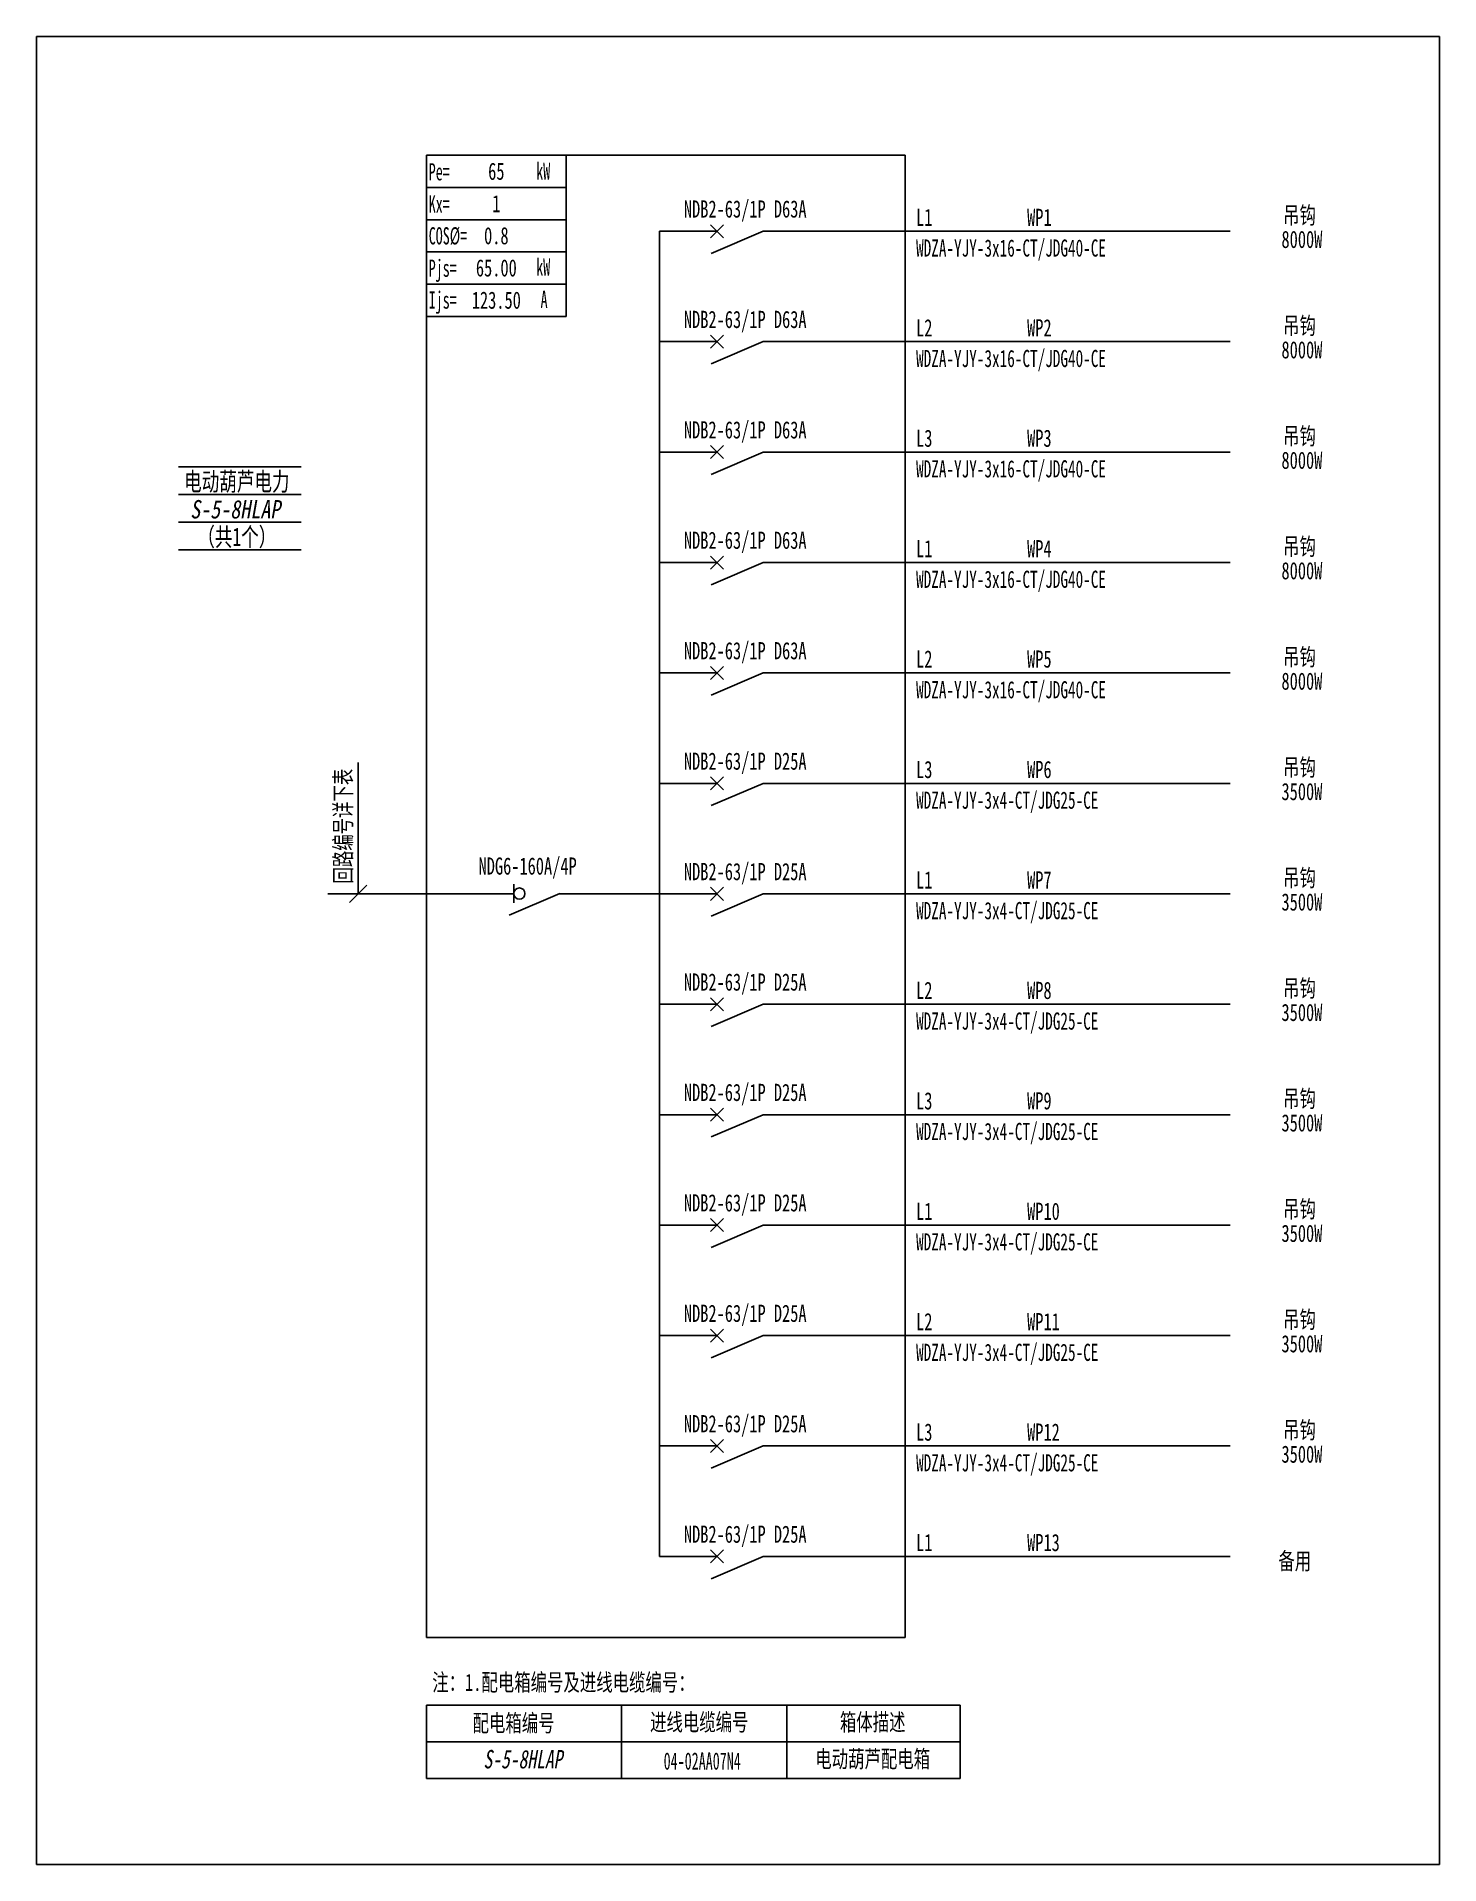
# Model space of a CAD drawing. Extents: x 377120 to 379100, y 303216 to 305794.
import ezdxf
from ezdxf.enums import TextEntityAlignment as Align

# ---------------------------------------------------------------- set-up
doc = ezdxf.new("R2010")
doc.units = 0
doc.header["$MEASUREMENT"] = 0
doc.linetypes.add('DASH', pattern=[0.35, 0.25, -0.1])
for name, color, linetype in [('D_E_Eqpm(强电设备)', 100, 'Continuous'), ('D_E_Eqpm（强电设备）', 100, 'Continuous'), ('D_E_Text（强电文字）', 51, 'Continuous'), ('D_E_Wire（强电线缆）', 10, 'Continuous'), ('D_T_TableDim（表格尺寸）', 255, 'Continuous'), ('E_E_Text（强电文字）', 51, 'Continuous'), ('E_E_Wire（强电线缆）', 10, 'Continuous'), ('E_T_TableDim（表格尺寸）', 255, 'Continuous'), ('系统图', 220, 'Continuous')]:
    doc.layers.add(name, color=color, linetype=linetype)
doc.styles.add('$1$电气', font='', dxfattribs={"width": 0.7})
doc.styles.add('电气', font='', dxfattribs={"width": 0.7})
doc.styles.add('电气箱', font='simhei.ttf', dxfattribs={"width": 0.8, "oblique": 10})
doc.styles.get('$1$电气').set_extended_font_data('SimSun')
doc.styles.get('电气').set_extended_font_data('SimSun')

msp = doc.modelspace()

# ---------------------------------------------------------------- linework, layer by layer
at = {"layer": 'D_E_Eqpm(强电设备)', "color": 100}
msp.add_line((377787, 304554.4), (377858.6, 304585.1), dxfattribs=at)
at = {"layer": 'D_E_Eqpm（强电设备）'}
for p, q in [((378071.2, 305510.2), (378089.6, 305528.6)), ((378089.6, 305510.2), (378071.2, 305528.6)), ((378145.3, 305519.4), (378072, 305488)), ((378071.2, 305354.4), (378089.6, 305372.8)), ((378089.6, 305354.4), (378071.2, 305372.8)), ((378145.3, 305363.6), (378072, 305332.2)), ((378071.2, 305198.6), (378089.6, 305217)), ((378089.6, 305198.6), (378071.2, 305217)), ((378145.3, 305207.8), (378072, 305176.4)), ((378071.2, 305042.9), (378089.6, 305061.2)), ((378089.6, 305042.9), (378071.2, 305061.2)), ((378145.3, 305052), (378072, 305020.6)), ((378071.2, 304887.1), (378089.6, 304905.4)), ((378089.6, 304887.1), (378071.2, 304905.4)), ((378145.3, 304896.3), (378072, 304864.8)), ((378071.2, 304731.3), (378089.6, 304749.7)), ((378089.6, 304731.3), (378071.2, 304749.7)), ((378145.3, 304740.5), (378072, 304709.1)), ((377793.7, 304572.1), (377793.7, 304598.1)), ((378071.2, 304575.5), (378089.6, 304593.9)), ((378089.6, 304575.5), (378071.2, 304593.9)), ((378145.3, 304584.7), (378072, 304553.3)), ((378071.2, 304419.7), (378089.6, 304438.1)), ((378089.6, 304419.7), (378071.2, 304438.1)), ((378145.3, 304428.9), (378072, 304397.5)), ((378071.2, 304263.9), (378089.6, 304282.3)), ((378089.6, 304263.9), (378071.2, 304282.3)), ((378145.3, 304273.1), (378072, 304241.7)), ((378071.2, 304108.2), (378089.6, 304126.5)), ((378089.6, 304108.2), (378071.2, 304126.5)), ((378145.3, 304117.3), (378072, 304085.9)), ((378071.2, 303952.4), (378089.6, 303970.7)), ((378089.6, 303952.4), (378071.2, 303970.7)), ((378145.3, 303961.6), (378072, 303930.2)), ((378071.2, 303796.6), (378089.6, 303815)), ((378089.6, 303796.6), (378071.2, 303815)), ((378145.3, 303805.8), (378072, 303774.4)), ((378071.2, 303640.8), (378089.6, 303659.2)), ((378089.6, 303640.8), (378071.2, 303659.2)), ((378145.3, 303650), (378072, 303618.6))]:
    msp.add_line(p, q, dxfattribs=at)
msp.add_circle((377801.6, 304585.1), 7.9, dxfattribs=at)
at = {"layer": 'D_E_Text（强电文字）'}
for p, q in [((377574.1, 304584.7), (377574.1, 304769.8)), ((377561.9, 304572.5), (377586.3, 304596.9))]:
    msp.add_line(p, q, dxfattribs=at)
at = {"layer": 'D_E_Wire（强电线缆）'}
for p, q in [((377999.4, 305519.4), (378080.4, 305519.4)), ((378145.3, 305519.4), (378804.4, 305519.4)), ((377999.4, 305363.6), (378080.4, 305363.6)), ((378145.3, 305363.6), (378804.4, 305363.6)), ((377999.4, 305207.8), (378080.4, 305207.8)), ((378145.3, 305207.8), (378804.4, 305207.8)), ((377999.4, 305052), (378080.4, 305052)), ((378145.3, 305052), (378804.4, 305052)), ((377999.4, 304896.3), (378080.4, 304896.3)), ((378145.3, 304896.3), (378804.4, 304896.3)), ((377999.4, 304740.5), (378080.4, 304740.5)), ((378145.3, 304740.5), (378804.4, 304740.5)), ((377531.4, 304584.7), (377793.7, 304584.7)), ((377858.6, 304584.7), (377999.4, 304584.7)), ((377999.4, 304584.7), (378080.4, 304584.7)), ((378145.3, 304584.7), (378804.4, 304584.7)), ((377999.4, 304428.9), (378080.4, 304428.9)), ((378145.3, 304428.9), (378804.4, 304428.9)), ((377999.4, 304273.1), (378080.4, 304273.1)), ((378145.3, 304273.1), (378804.4, 304273.1)), ((377999.4, 304117.3), (378080.4, 304117.3)), ((378145.3, 304117.3), (378804.4, 304117.3)), ((377999.4, 303961.6), (378080.4, 303961.6)), ((378145.3, 303961.6), (378804.4, 303961.6)), ((377999.4, 303805.8), (378080.4, 303805.8)), ((378145.3, 303805.8), (378804.4, 303805.8)), ((377999.4, 303650), (378080.4, 303650)), ((378145.3, 303650), (378804.4, 303650))]:
    msp.add_line(p, q, dxfattribs=at)
at = {"layer": 'D_T_TableDim（表格尺寸）', "linetype": 'Continuous'}
for p, q in [((377320.5, 305186.9), (377493.6, 305186.9)), ((377320.5, 305148), (377493.6, 305148)), ((377320.5, 305109.1), (377493.6, 305109.1)), ((377320.5, 305109.1), (377493.6, 305109.1)), ((377320.5, 305070.1), (377493.6, 305070.1))]:
    msp.add_line(p, q, dxfattribs=at)
at = {"layer": 'D_T_TableDim（表格尺寸）', "ltscale": 3.5}
for p, q in [((377670.6, 303440.3), (378423.5, 303440.3)), ((377670.6, 303440.3), (377670.6, 303336.5)), ((377945.7, 303440.3), (377945.7, 303336.5)), ((378178.7, 303440.3), (378178.7, 303336.5)), ((378423.5, 303440.3), (378423.5, 303336.5)), ((377670.6, 303388.4), (378423.5, 303388.4)), ((377670.6, 303388.4), (378423.5, 303388.4)), ((377670.6, 303336.5), (378423.5, 303336.5))]:
    msp.add_line(p, q, dxfattribs=at)
at = {"layer": 'E_E_Text（强电文字）', "linetype": 'Continuous'}
for p, q in [((377670.6, 305626.5), (377670.6, 305399.3)), ((377670.6, 305626.5), (377867.5, 305626.5)), ((377867.5, 305626.5), (377867.5, 305399.3)), ((377670.6, 305581.1), (377867.5, 305581.1)), ((377670.6, 305535.6), (377867.5, 305535.6)), ((377670.6, 305490.2), (377867.5, 305490.2)), ((377670.6, 305444.7), (377867.5, 305444.7)), ((377670.6, 305399.3), (377867.5, 305399.3))]:
    msp.add_line(p, q, dxfattribs=at)
at = {"layer": 'E_E_Wire（强电线缆）'}
msp.add_line((377999.4, 305519.4), (377999.4, 303650), dxfattribs=at)
at = {"layer": 'E_T_TableDim（表格尺寸）', "linetype": 'DASH', "ltscale": 2}
for p, q in [((377670.6, 303535.6), (377670.6, 305626.5)), ((377670.6, 305626.5), (378345.9, 305626.5)), ((378345.9, 305626.5), (378345.9, 303535.6)), ((378345.9, 303535.6), (377670.6, 303535.6))]:
    msp.add_line(p, q, dxfattribs=at)
at = {"layer": '系统图', "ltscale": 9973.992009}
msp.add_lwpolyline([(377120.5, 305794), (379099.5, 305794), (379099.5, 303215.5), (377120.5, 303215.5)], close=True, dxfattribs=at)

# ---------------------------------------------------------------- texts
at = {"layer": 'D_E_Text（强电文字）', "linetype": 'Continuous', "style": '电气', "width": 0.6}
for s, height, p in [('Pe=', 24.23, (377673.7, 305591.1)), ('kW', 24.23, (377825.3, 305592)), ('Kx=', 24.23, (377673.7, 305545.6)), ('COS%%C=', 24.23, (377673.7, 305500.8)), ('Pjs=', 24.23, (377673.7, 305455.1)), ('kW', 24.23, (377825.3, 305456.7)), ('Ijs=', 24.23, (377673.7, 305410.2)), ('A', 24.2, (377831.5, 305411.2))]:
    msp.add_text(s, height=height, dxfattribs=at).set_placement(p)
at = {"layer": 'D_E_Text（强电文字）', "style": '电气'}
for s, height, width, p in [('NDB2-63/1P D63A', 24.233, 0.7, (378120.2, 305548.8)), ('NDB2-63/1P D63A', 24.233, 0.7, (378120.2, 305393)), ('NDB2-63/1P D63A', 24.233, 0.7, (378120.2, 305237.2)), ('NDB2-63/1P D63A', 24.233, 0.7, (378120.2, 305081.5)), ('NDB2-63/1P D63A', 24.233, 0.7, (378120.2, 304925.7)), ('NDB2-63/1P D25A', 24.233, 0.7, (378120.2, 304769.9)), ('NDB2-63/1P D25A', 24.233, 0.7, (378120.2, 304614.1)), ('NDB2-63/1P D25A', 24.233, 0.7, (378120.2, 304458.3)), ('NDB2-63/1P D25A', 24.233, 0.7, (378120.2, 304302.6)), ('NDB2-63/1P D25A', 24.233, 0.7, (378120.2, 304146.8)), ('NDB2-63/1P D25A', 24.233, 0.7, (378120.2, 303991)), ('NDB2-63/1P D25A', 24.233, 0.7, (378120.2, 303835.2)), ('NDB2-63/1P D25A', 24.233, 0.7, (378120.2, 303679.4)), ('配电箱编号', 24.23, 0.7, (377793.4, 303415.5)), ('进线电缆编号', 24.23, 0.7, (378055.3, 303416.8)), ('箱体描述', 24.23, 0.7, (378300, 303416.8)), ('04-02AA07N4', 24.233, 0.6, (378059.5, 303361.2)), ('电动葫芦配电箱', 24.23, 0.7, (378300, 303364.8))]:
    msp.add_text(s, height=height, dxfattribs=dict(at, width=width)).set_placement(p, align=Align.MIDDLE)
at = {"layer": 'D_E_Text（强电文字）', "style": '电气', "width": 0.7}
for p in [(378925.3, 305529.9), (378925.3, 305374.1), (378925.3, 305218.4), (378925.3, 305062.6), (378925.3, 304906.8), (378925.3, 304751), (378925.3, 304595.2), (378925.3, 304439.4), (378925.3, 304283.7), (378925.3, 304127.9), (378925.3, 303972.1), (378925.3, 303816.3)]:
    msp.add_text('吊钩', height=24.23, dxfattribs=at).set_placement(p, align=Align.RIGHT)
at = {"layer": 'D_E_Text（强电文字）', "style": '电气'}
for s, height, width, p in [('L1', 24.23, 0.7, (378361.2, 305526.9)), ('WP1', 24.23, 0.7, (378517.8, 305526.9)), ('WDZA-YJY-3x16-CT/JDG40-CE', 24.233, 0.65, (378361.2, 305483.6)), ('L2', 24.23, 0.7, (378361.2, 305371.1)), ('WP2', 24.23, 0.7, (378517.8, 305371.1)), ('WDZA-YJY-3x16-CT/JDG40-CE', 24.233, 0.65, (378361.2, 305327.8)), ('L3', 24.23, 0.7, (378361.2, 305215.3)), ('WP3', 24.23, 0.7, (378517.8, 305215.3)), ('WDZA-YJY-3x16-CT/JDG40-CE', 24.233, 0.65, (378361.2, 305172.1)), ('L1', 24.23, 0.7, (378361.2, 305059.5)), ('WP4', 24.23, 0.7, (378517.8, 305059.5)), ('WDZA-YJY-3x16-CT/JDG40-CE', 24.233, 0.65, (378361.2, 305016.3)), ('L2', 24.23, 0.7, (378361.2, 304903.8)), ('WP5', 24.23, 0.7, (378517.8, 304903.8)), ('WDZA-YJY-3x16-CT/JDG40-CE', 24.233, 0.65, (378361.2, 304860.5)), ('L3', 24.23, 0.7, (378361.2, 304748)), ('WP6', 24.23, 0.7, (378517.8, 304748)), ('WDZA-YJY-3x4-CT/JDG25-CE', 24.233, 0.65, (378361.2, 304704.7)), ('NDG6-160A/4P', 24.233, 0.7, (377744, 304611.8)), ('L1', 24.23, 0.7, (378361.2, 304592.2)), ('WP7', 24.23, 0.7, (378517.8, 304592.2)), ('WDZA-YJY-3x4-CT/JDG25-CE', 24.233, 0.65, (378361.2, 304548.9)), ('L2', 24.23, 0.7, (378361.2, 304436.4)), ('WP8', 24.23, 0.7, (378517.8, 304436.4)), ('WDZA-YJY-3x4-CT/JDG25-CE', 24.233, 0.65, (378361.2, 304393.1)), ('L3', 24.23, 0.7, (378361.2, 304280.6)), ('WP9', 24.23, 0.7, (378517.8, 304280.6)), ('WDZA-YJY-3x4-CT/JDG25-CE', 24.233, 0.65, (378361.2, 304237.4)), ('L1', 24.23, 0.7, (378361.2, 304124.8)), ('WP10', 24.23, 0.7, (378517.8, 304124.8)), ('WDZA-YJY-3x4-CT/JDG25-CE', 24.233, 0.65, (378361.2, 304081.6)), ('L2', 24.23, 0.7, (378361.2, 303969.1)), ('WP11', 24.23, 0.7, (378517.8, 303969.1)), ('WDZA-YJY-3x4-CT/JDG25-CE', 24.233, 0.65, (378361.2, 303925.8)), ('L3', 24.23, 0.7, (378361.2, 303813.3)), ('WP12', 24.23, 0.7, (378517.8, 303813.3)), ('WDZA-YJY-3x4-CT/JDG25-CE', 24.233, 0.65, (378361.2, 303770)), ('L1', 24.23, 0.7, (378361.2, 303657.5)), ('WP13', 24.23, 0.7, (378517.8, 303657.5)), ('备用', 24.23, 0.7, (378872.3, 303631.4)), ('注：1.配电箱编号及进线电缆编号：', 24.233, 0.7, (377678.7, 303460.3))]:
    msp.add_text(s, height=height, dxfattribs=dict(at, width=width)).set_placement(p)
at = {"layer": 'D_E_Text（强电文字）', "style": '电气', "width": 0.7}
for s, p in [('8000W', (378905.5, 305495.8)), ('8000W', (378905.5, 305340)), ('8000W', (378905.5, 305184.2)), ('8000W', (378905.5, 305028.4)), ('8000W', (378905.5, 304872.6)), ('3500W', (378905.5, 304716.9)), ('3500W', (378905.5, 304561.1)), ('3500W', (378905.5, 304405.3)), ('3500W', (378905.5, 304249.5)), ('3500W', (378905.5, 304093.7)), ('3500W', (378905.5, 303937.9)), ('3500W', (378905.5, 303782.2))]:
    msp.add_text(s, height=24.23, dxfattribs=at).set_placement(p, align=Align.CENTER)
at = {"layer": 'D_E_Text（强电文字）', "style": '$1$电气', "width": 0.7}
msp.add_text('回路编号详下表', height=24.23, rotation=90, dxfattribs=at).set_placement((377564.9, 304599.2))
at = {"layer": 'D_E_Text（强电文字）', "style": '电气箱', "oblique": 10, "width": 0.7}
msp.add_text('S-5-8HLAP', height=25.96, dxfattribs=at).set_placement((377806.6, 303364), align=Align.MIDDLE)
at = {"layer": 'E_E_Text（强电文字）', "linetype": 'Continuous', "style": '电气', "width": 0.7}
for s, p in [('电动葫芦电力', (377403, 305153.2)), ('（共1个）', (377403, 305075.3))]:
    msp.add_text(s, height=25.96, dxfattribs=at).set_placement(p, align=Align.CENTER)
at = {"layer": 'E_E_Text（强电文字）', "linetype": 'Continuous', "style": '电气箱', "oblique": 10, "width": 0.8}
msp.add_text('S-5-8HLAP', height=25.96, dxfattribs=at).set_placement((377400.8, 305114.2), align=Align.CENTER)
at = {"layer": 'E_E_Text（强电文字）', "linetype": 'Continuous', "width": 196.881, "attachment_point": 5, "style": '电气'}
for s, insert, char_height in [('65', (377769.1, 305603.8), 24.23), ('1', (377769.1, 305558.3), 24.2), ('0.8', (377769.1, 305512.9), 24.23), ('{\\C256;65.00}', (377769.1, 305467.5), 24.233), ('{\\C256;123.50}', (377769.1, 305422), 24.233)]:
    msp.add_mtext(s, dxfattribs=dict(at, insert=insert, char_height=char_height))

doc.saveas('drawing.dxf')
